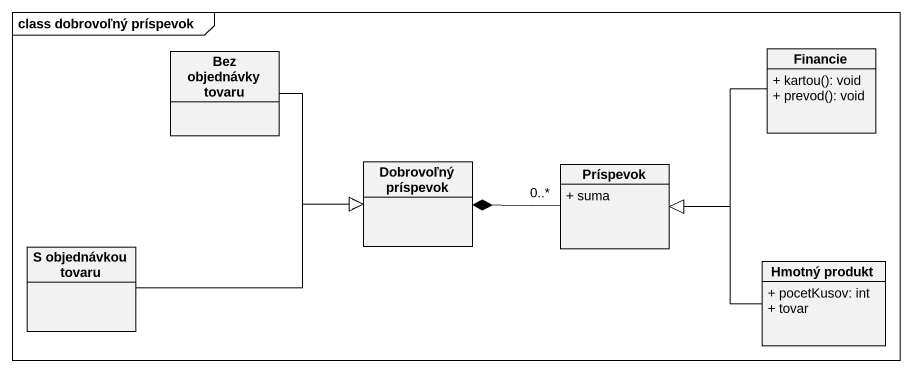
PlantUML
@startuml
mainframe class dobrovoľný príspevok
hide circle
hide empty members
skinparam classAttributeIconSize 0
class "Bez objednávky tovaru" as Bez_objednávky_tovaru
class Financie {
  + kartou(): void
  + prevod(): void
}
class "Dobrovoľný príspevok" as Dobrovoľný_príspevok
class Príspevok {
  + suma
}
class "S objednávkou tovaru" as S_objednávkou_tovaru
class "Hmotný produkt" as Hmotný_produkt {
  + pocetKusov: int
  + tovar
}
Bez_objednávky_tovaru -right-> Dobrovoľný_príspevok
Financie -left-|> Príspevok
Príspevok "0..*" -left-* Dobrovoľný_príspevok
S_objednávkou_tovaru -right-|> Dobrovoľný_príspevok
Hmotný_produkt -left-> Príspevok
@enduml
